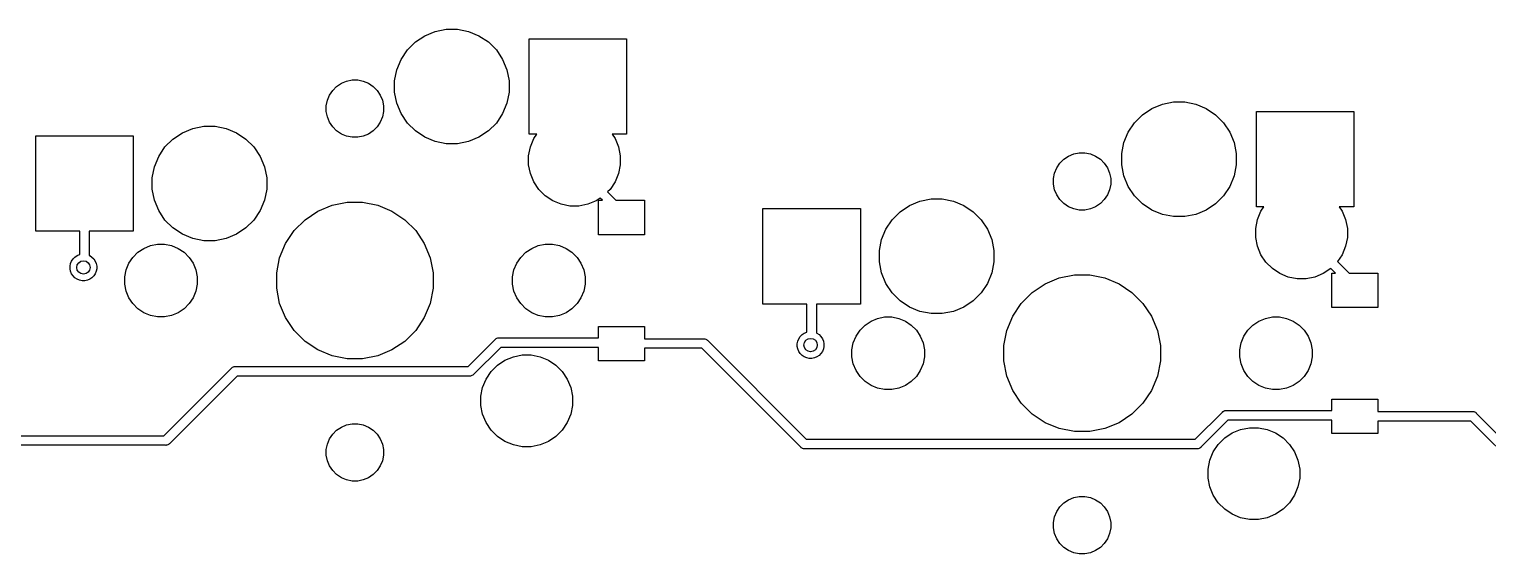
# Model space of a CAD drawing. Extents: x 70 to 347, y -163 to -55.
# Drawn here: x 266.86 to 305.08, y -108.83 to -95.1 of the extents above; entities that cross this region are included whole.
import ezdxf

# ---------------------------------------------------------------- set-up
doc = ezdxf.new("R2010")
doc.units = 0
doc.layers.add('BLACK', color=7, linetype='CONTINUOUS')

msp = doc.modelspace()

# ---------------------------------------------------------------- linework, layer by layer
at = {"layer": 'BLACK', "linetype": 'CONTINUOUS'}
for p, q in [((277.499, -95.1538), (277.789, -95.0962)), ((277.789, -95.0962), (278.084, -95.0962)), ((278.084, -95.0962), (278.374, -95.1538)), ((276.771, -95.64), (276.98, -95.4311)), ((276.98, -95.4311), (277.226, -95.2669)), ((277.226, -95.2669), (277.499, -95.1538)), ((278.374, -95.1538), (278.647, -95.2669)), ((278.647, -95.2669), (278.893, -95.4311)), ((278.893, -95.4311), (279.102, -95.64)), ((279.964, -97.8462), (279.964, -95.3462)), ((279.964, -95.3462), (282.514, -95.3462)), ((282.514, -95.3462), (282.514, -97.8462)), ((276.494, -96.1587), (276.607, -95.8857)), ((276.607, -95.8857), (276.771, -95.64)), ((279.102, -95.64), (279.266, -95.8857)), ((279.266, -95.8857), (279.379, -96.1587)), ((276.437, -96.4485), (276.494, -96.1587)), ((279.379, -96.1587), (279.437, -96.4485)), ((274.814, -96.6981), (274.918, -96.5936)), ((274.918, -96.5936), (275.041, -96.5116)), ((275.041, -96.5116), (275.178, -96.455)), ((275.178, -96.455), (275.323, -96.4262)), ((275.323, -96.4262), (275.47, -96.4262)), ((275.47, -96.4262), (275.615, -96.455)), ((275.615, -96.455), (275.752, -96.5116)), ((275.752, -96.5116), (275.875, -96.5936)), ((275.875, -96.5936), (275.979, -96.6981)), ((276.437, -96.7439), (276.437, -96.4485)), ((279.437, -96.4485), (279.437, -96.7439)), ((274.647, -97.1023), (274.675, -96.9574)), ((274.675, -96.9574), (274.732, -96.8209)), ((274.732, -96.8209), (274.814, -96.6981)), ((275.979, -96.6981), (276.061, -96.8209)), ((276.061, -96.8209), (276.118, -96.9574)), ((276.118, -96.9574), (276.147, -97.1023)), ((276.494, -97.0337), (276.437, -96.7439)), ((276.607, -97.3067), (276.494, -97.0337)), ((279.379, -97.0337), (279.266, -97.3067)), ((279.437, -96.7439), (279.379, -97.0337)), ((296.276, -97.1719), (296.549, -97.0588)), ((296.549, -97.0588), (296.839, -97.0012)), ((296.839, -97.0012), (297.134, -97.0012)), ((297.134, -97.0012), (297.424, -97.0588)), ((297.424, -97.0588), (297.697, -97.1719)), ((274.647, -97.2501), (274.647, -97.1023)), ((274.675, -97.395), (274.647, -97.2501)), ((274.732, -97.5315), (274.675, -97.395)), ((276.118, -97.395), (276.061, -97.5315)), ((276.147, -97.2501), (276.118, -97.395)), ((276.147, -97.1023), (276.147, -97.2501)), ((276.771, -97.5524), (276.607, -97.3067)), ((279.266, -97.3067), (279.102, -97.5524)), ((295.821, -97.545), (296.03, -97.3361)), ((296.03, -97.3361), (296.276, -97.1719)), ((297.697, -97.1719), (297.943, -97.3361)), ((297.943, -97.3361), (298.152, -97.545)), ((299.014, -99.7512), (299.014, -97.2512)), ((299.014, -97.2512), (301.564, -97.2512)), ((301.564, -97.2512), (301.564, -99.7512)), ((270.63, -97.9711), (270.876, -97.8069)), ((270.876, -97.8069), (271.149, -97.6938)), ((271.149, -97.6938), (271.439, -97.6362)), ((271.439, -97.6362), (271.734, -97.6362)), ((271.734, -97.6362), (272.024, -97.6938)), ((272.024, -97.6938), (272.297, -97.8069)), ((272.297, -97.8069), (272.543, -97.9711)), ((274.814, -97.6543), (274.732, -97.5315)), ((274.918, -97.7588), (274.814, -97.6543)), ((275.041, -97.8408), (274.918, -97.7588)), ((275.875, -97.7588), (275.752, -97.8408)), ((275.979, -97.6543), (275.875, -97.7588)), ((276.061, -97.5315), (275.979, -97.6543)), ((276.98, -97.7613), (276.771, -97.5524)), ((277.226, -97.9255), (276.98, -97.7613)), ((278.893, -97.7613), (278.647, -97.9255)), ((279.102, -97.5524), (278.893, -97.7613)), ((295.544, -98.0637), (295.657, -97.7907)), ((295.657, -97.7907), (295.821, -97.545)), ((298.152, -97.545), (298.316, -97.7907)), ((298.316, -97.7907), (298.429, -98.0637)), ((267.037, -100.386), (267.037, -97.8862)), ((267.037, -97.8862), (269.587, -97.8862)), ((269.587, -97.8862), (269.587, -100.386)), ((270.257, -98.4257), (270.421, -98.18)), ((270.421, -98.18), (270.63, -97.9711)), ((272.543, -97.9711), (272.752, -98.18)), ((272.752, -98.18), (272.916, -98.4257)), ((275.178, -97.8974), (275.041, -97.8408)), ((275.323, -97.9262), (275.178, -97.8974)), ((275.47, -97.9262), (275.323, -97.9262)), ((275.615, -97.8974), (275.47, -97.9262)), ((275.752, -97.8408), (275.615, -97.8974)), ((277.499, -98.0386), (277.226, -97.9255)), ((277.789, -98.0962), (277.499, -98.0386)), ((278.084, -98.0962), (277.789, -98.0962)), ((278.374, -98.0386), (278.084, -98.0962)), ((278.647, -97.9255), (278.374, -98.0386)), ((279.947, -98.408), (279.993, -98.1762)), ((280.158, -97.8462), (279.964, -97.8462)), ((279.993, -98.1762), (280.083, -97.9578)), ((280.083, -97.9578), (280.158, -97.8462)), ((282.514, -97.8462), (282.135, -97.8462)), ((282.135, -97.8462), (282.21, -97.9578)), ((282.21, -97.9578), (282.3, -98.1762)), ((282.3, -98.1762), (282.347, -98.408)), ((295.487, -98.3535), (295.544, -98.0637)), ((298.429, -98.0637), (298.487, -98.3535)), ((270.144, -98.6987), (270.257, -98.4257)), ((272.916, -98.4257), (273.029, -98.6987)), ((279.947, -98.6444), (279.947, -98.408)), ((282.347, -98.408), (282.347, -98.6444)), ((293.864, -98.6031), (293.968, -98.4986)), ((293.968, -98.4986), (294.091, -98.4166)), ((294.091, -98.4166), (294.228, -98.36)), ((294.228, -98.36), (294.373, -98.3312)), ((294.373, -98.3312), (294.52, -98.3312)), ((294.52, -98.3312), (294.665, -98.36)), ((294.665, -98.36), (294.802, -98.4166)), ((294.802, -98.4166), (294.925, -98.4986)), ((294.925, -98.4986), (295.029, -98.6031)), ((295.487, -98.6489), (295.487, -98.3535)), ((298.487, -98.3535), (298.487, -98.6489)), ((270.087, -98.9885), (270.144, -98.6987)), ((273.029, -98.6987), (273.087, -98.9885)), ((279.993, -98.8762), (279.947, -98.6444)), ((280.083, -99.0946), (279.993, -98.8762)), ((282.3, -98.8762), (282.21, -99.0946)), ((282.347, -98.6444), (282.3, -98.8762)), ((293.697, -99.0073), (293.725, -98.8624)), ((293.725, -98.8624), (293.782, -98.7259)), ((293.782, -98.7259), (293.864, -98.6031)), ((295.029, -98.6031), (295.111, -98.7259)), ((295.111, -98.7259), (295.168, -98.8624)), ((295.168, -98.8624), (295.197, -99.0073)), ((295.544, -98.9387), (295.487, -98.6489)), ((295.657, -99.2117), (295.544, -98.9387)), ((298.429, -98.9387), (298.316, -99.2117)), ((298.487, -98.6489), (298.429, -98.9387)), ((270.087, -99.2839), (270.087, -98.9885)), ((270.144, -99.5737), (270.087, -99.2839)), ((273.087, -99.2839), (273.029, -99.5737)), ((273.087, -98.9885), (273.087, -99.2839)), ((280.214, -99.2912), (280.083, -99.0946)), ((280.382, -99.4583), (280.214, -99.2912)), ((282.079, -99.2912), (282.014, -99.3563)), ((282.21, -99.0946), (282.079, -99.2912)), ((293.697, -99.1551), (293.697, -99.0073)), ((293.725, -99.3), (293.697, -99.1551)), ((293.782, -99.4365), (293.725, -99.3)), ((295.168, -99.3), (295.111, -99.4365)), ((295.197, -99.1551), (295.168, -99.3)), ((295.197, -99.0073), (295.197, -99.1551)), ((295.821, -99.4574), (295.657, -99.2117)), ((298.316, -99.2117), (298.152, -99.4574)), ((270.257, -99.8467), (270.144, -99.5737)), ((273.029, -99.5737), (272.916, -99.8467)), ((274.426, -99.8595), (274.799, -99.705)), ((274.799, -99.705), (275.195, -99.6262)), ((275.195, -99.6262), (275.599, -99.6262)), ((275.599, -99.6262), (275.995, -99.705)), ((275.995, -99.705), (276.368, -99.8595)), ((280.578, -99.5896), (280.382, -99.4583)), ((280.797, -99.6801), (280.578, -99.5896)), ((281.028, -99.7262), (280.797, -99.6801)), ((281.265, -99.7262), (281.028, -99.7262)), ((281.497, -99.6801), (281.265, -99.7262)), ((281.715, -99.5896), (281.497, -99.6801)), ((281.822, -99.5182), (281.715, -99.5896)), ((281.782, -100.476), (281.782, -99.5762)), ((281.782, -99.5762), (281.88, -99.5762)), ((281.88, -99.5762), (281.822, -99.5182)), ((282.014, -99.3563), (282.233, -99.5762)), ((282.233, -99.5762), (282.982, -99.5762)), ((282.982, -99.5762), (282.982, -100.476)), ((289.68, -99.8761), (289.926, -99.7119)), ((289.926, -99.7119), (290.199, -99.5988)), ((290.199, -99.5988), (290.489, -99.5412)), ((290.489, -99.5412), (290.784, -99.5412)), ((290.784, -99.5412), (291.074, -99.5988)), ((291.074, -99.5988), (291.347, -99.7119)), ((291.347, -99.7119), (291.593, -99.8761)), ((293.864, -99.5593), (293.782, -99.4365)), ((293.968, -99.6638), (293.864, -99.5593)), ((294.091, -99.7458), (293.968, -99.6638)), ((294.925, -99.6638), (294.802, -99.7458)), ((295.029, -99.5593), (294.925, -99.6638)), ((295.111, -99.4365), (295.029, -99.5593)), ((296.03, -99.6663), (295.821, -99.4574)), ((296.276, -99.8305), (296.03, -99.6663)), ((297.943, -99.6663), (297.697, -99.8305)), ((298.152, -99.4574), (297.943, -99.6663)), ((270.421, -100.092), (270.257, -99.8467)), ((270.63, -100.301), (270.421, -100.092)), ((272.752, -100.092), (272.543, -100.301)), ((272.916, -99.8467), (272.752, -100.092)), ((273.804, -100.369), (274.09, -100.084)), ((274.09, -100.084), (274.426, -99.8595)), ((276.368, -99.8595), (276.703, -100.084)), ((276.703, -100.084), (276.989, -100.369)), ((286.087, -102.291), (286.087, -99.7912)), ((286.087, -99.7912), (288.637, -99.7912)), ((288.637, -99.7912), (288.637, -102.291)), ((289.307, -100.331), (289.471, -100.085)), ((289.471, -100.085), (289.68, -99.8761)), ((291.593, -99.8761), (291.802, -100.085)), ((291.802, -100.085), (291.966, -100.331)), ((294.228, -99.8024), (294.091, -99.7458)), ((294.373, -99.8312), (294.228, -99.8024)), ((294.52, -99.8312), (294.373, -99.8312)), ((294.665, -99.8024), (294.52, -99.8312)), ((294.802, -99.7458), (294.665, -99.8024)), ((296.549, -99.9436), (296.276, -99.8305)), ((296.839, -100.001), (296.549, -99.9436)), ((297.134, -100.001), (296.839, -100.001)), ((297.424, -99.9436), (297.134, -100.001)), ((297.697, -99.8305), (297.424, -99.9436)), ((298.997, -100.313), (299.043, -100.081)), ((299.208, -99.7512), (299.014, -99.7512)), ((299.043, -100.081), (299.133, -99.8628)), ((299.133, -99.8628), (299.208, -99.7512)), ((301.564, -99.7512), (301.185, -99.7512)), ((301.185, -99.7512), (301.26, -99.8628)), ((301.26, -99.8628), (301.35, -100.081)), ((301.35, -100.081), (301.397, -100.313)), ((268.187, -100.386), (267.037, -100.386)), ((268.187, -100.996), (268.187, -100.386)), ((269.587, -100.386), (268.437, -100.386)), ((268.437, -100.386), (268.437, -101.017)), ((270.876, -100.465), (270.63, -100.301)), ((271.149, -100.579), (270.876, -100.465)), ((272.297, -100.465), (272.024, -100.579)), ((272.543, -100.301), (272.297, -100.465)), ((273.58, -100.705), (273.804, -100.369)), ((276.989, -100.369), (277.213, -100.705)), ((282.982, -100.476), (281.782, -100.476)), ((289.194, -100.604), (289.307, -100.331)), ((291.966, -100.331), (292.079, -100.604)), ((298.997, -100.549), (298.997, -100.313)), ((301.397, -100.313), (301.397, -100.549)), ((269.711, -100.938), (269.867, -100.834)), ((269.867, -100.834), (270.039, -100.763)), ((270.039, -100.763), (270.223, -100.726)), ((270.223, -100.726), (270.41, -100.726)), ((270.41, -100.726), (270.594, -100.763)), ((270.594, -100.763), (270.767, -100.834)), ((270.767, -100.834), (270.922, -100.938)), ((271.439, -100.636), (271.149, -100.579)), ((271.734, -100.636), (271.439, -100.636)), ((272.024, -100.579), (271.734, -100.636)), ((273.425, -101.078), (273.58, -100.705)), ((277.213, -100.705), (277.368, -101.078)), ((279.871, -100.938), (280.027, -100.834)), ((280.027, -100.834), (280.199, -100.763)), ((280.199, -100.763), (280.383, -100.726)), ((280.383, -100.726), (280.57, -100.726)), ((280.57, -100.726), (280.754, -100.763)), ((280.754, -100.763), (280.927, -100.834)), ((280.927, -100.834), (281.082, -100.938)), ((289.137, -100.893), (289.194, -100.604)), ((292.079, -100.604), (292.137, -100.893)), ((299.043, -100.781), (298.997, -100.549)), ((299.133, -101), (299.043, -100.781)), ((301.35, -100.781), (301.26, -101)), ((301.397, -100.549), (301.35, -100.781)), ((267.935, -101.299), (267.948, -101.231)), ((267.948, -101.231), (267.974, -101.168)), ((267.974, -101.168), (268.013, -101.11)), ((268.013, -101.11), (268.061, -101.061)), ((268.061, -101.061), (268.119, -101.023)), ((268.119, -101.023), (268.183, -100.997)), ((268.183, -100.997), (268.187, -100.996)), ((268.437, -101.017), (268.45, -101.023)), ((268.45, -101.023), (268.508, -101.061)), ((268.508, -101.061), (268.556, -101.11)), ((268.556, -101.11), (268.595, -101.168)), ((268.595, -101.168), (268.621, -101.231)), ((268.621, -101.231), (268.635, -101.299)), ((269.403, -101.399), (269.475, -101.226)), ((269.475, -101.226), (269.579, -101.071)), ((269.579, -101.071), (269.711, -100.938)), ((270.922, -100.938), (271.055, -101.071)), ((271.055, -101.071), (271.158, -101.226)), ((271.158, -101.226), (271.23, -101.399)), ((273.347, -101.474), (273.425, -101.078)), ((277.368, -101.078), (277.447, -101.474)), ((279.563, -101.399), (279.635, -101.226)), ((279.635, -101.226), (279.739, -101.071)), ((279.739, -101.071), (279.871, -100.938)), ((281.082, -100.938), (281.215, -101.071)), ((281.215, -101.071), (281.318, -101.226)), ((281.318, -101.226), (281.39, -101.399)), ((289.137, -101.189), (289.137, -100.893)), ((289.194, -101.479), (289.137, -101.189)), ((292.137, -101.189), (292.079, -101.479)), ((292.137, -100.893), (292.137, -101.189)), ((299.264, -101.196), (299.133, -101)), ((299.432, -101.363), (299.264, -101.196)), ((301.26, -101), (301.14, -101.179)), ((301.14, -101.179), (301.442, -101.481)), ((267.935, -101.368), (267.935, -101.299)), ((267.948, -101.435), (267.935, -101.368)), ((267.974, -101.499), (267.948, -101.435)), ((268.013, -101.556), (267.974, -101.499)), ((268.061, -101.605), (268.013, -101.556)), ((268.119, -101.643), (268.061, -101.605)), ((268.183, -101.67), (268.119, -101.643)), ((268.45, -101.643), (268.387, -101.67)), ((268.508, -101.605), (268.45, -101.643)), ((268.556, -101.556), (268.508, -101.605)), ((268.595, -101.499), (268.556, -101.556)), ((268.621, -101.435), (268.595, -101.499)), ((268.635, -101.368), (268.621, -101.435)), ((268.635, -101.299), (268.635, -101.368)), ((269.367, -101.583), (269.403, -101.399)), ((269.367, -101.77), (269.367, -101.583)), ((271.23, -101.399), (271.267, -101.583)), ((271.267, -101.583), (271.267, -101.77)), ((273.347, -101.878), (273.347, -101.474)), ((277.447, -101.474), (277.447, -101.878)), ((279.527, -101.583), (279.563, -101.399)), ((279.527, -101.77), (279.527, -101.583)), ((281.39, -101.399), (281.427, -101.583)), ((281.427, -101.583), (281.427, -101.77)), ((289.307, -101.752), (289.194, -101.479)), ((292.079, -101.479), (291.966, -101.752)), ((293.476, -101.765), (293.849, -101.61)), ((293.849, -101.61), (294.245, -101.531)), ((294.245, -101.531), (294.649, -101.531)), ((294.649, -101.531), (295.045, -101.61)), ((295.045, -101.61), (295.418, -101.765)), ((299.628, -101.495), (299.432, -101.363)), ((299.847, -101.585), (299.628, -101.495)), ((300.078, -101.631), (299.847, -101.585)), ((300.315, -101.631), (300.078, -101.631)), ((300.547, -101.585), (300.315, -101.631)), ((300.765, -101.495), (300.547, -101.585)), ((300.962, -101.363), (300.765, -101.495)), ((300.966, -101.359), (300.962, -101.363)), ((301.089, -101.481), (300.966, -101.359)), ((300.99, -102.381), (300.99, -101.481)), ((300.99, -101.481), (301.089, -101.481)), ((301.442, -101.481), (302.19, -101.481)), ((302.19, -101.481), (302.19, -102.381)), ((268.25, -101.683), (268.183, -101.67)), ((268.319, -101.683), (268.25, -101.683)), ((268.387, -101.67), (268.319, -101.683)), ((269.403, -101.953), (269.367, -101.77)), ((269.475, -102.126), (269.403, -101.953)), ((271.23, -101.953), (271.158, -102.126)), ((271.267, -101.77), (271.23, -101.953)), ((273.425, -102.274), (273.347, -101.878)), ((277.447, -101.878), (277.368, -102.274)), ((279.563, -101.953), (279.527, -101.77)), ((279.635, -102.126), (279.563, -101.953)), ((281.39, -101.953), (281.318, -102.126)), ((281.427, -101.77), (281.39, -101.953)), ((289.471, -101.997), (289.307, -101.752)), ((289.68, -102.206), (289.471, -101.997)), ((291.802, -101.997), (291.593, -102.206)), ((291.966, -101.752), (291.802, -101.997)), ((292.854, -102.274), (293.14, -101.989)), ((293.14, -101.989), (293.476, -101.765)), ((295.418, -101.765), (295.753, -101.989)), ((295.753, -101.989), (296.039, -102.274)), ((269.579, -102.282), (269.475, -102.126)), ((269.711, -102.414), (269.579, -102.282)), ((271.055, -102.282), (270.922, -102.414)), ((271.158, -102.126), (271.055, -102.282)), ((273.58, -102.647), (273.425, -102.274)), ((277.368, -102.274), (277.213, -102.647)), ((279.739, -102.282), (279.635, -102.126)), ((279.871, -102.414), (279.739, -102.282)), ((281.215, -102.282), (281.082, -102.414)), ((281.318, -102.126), (281.215, -102.282)), ((287.237, -102.291), (286.087, -102.291)), ((287.237, -103.028), (287.237, -102.291)), ((288.637, -102.291), (287.487, -102.291)), ((287.487, -102.291), (287.487, -103.049)), ((289.926, -102.37), (289.68, -102.206)), ((290.199, -102.484), (289.926, -102.37)), ((291.347, -102.37), (291.074, -102.484)), ((291.593, -102.206), (291.347, -102.37)), ((292.63, -102.61), (292.854, -102.274)), ((296.039, -102.274), (296.263, -102.61)), ((302.19, -102.381), (300.99, -102.381)), ((269.867, -102.518), (269.711, -102.414)), ((270.039, -102.59), (269.867, -102.518)), ((270.223, -102.626), (270.039, -102.59)), ((270.41, -102.626), (270.223, -102.626)), ((270.594, -102.59), (270.41, -102.626)), ((270.767, -102.518), (270.594, -102.59)), ((270.922, -102.414), (270.767, -102.518)), ((273.804, -102.983), (273.58, -102.647)), ((277.213, -102.647), (276.989, -102.983)), ((280.027, -102.518), (279.871, -102.414)), ((280.199, -102.59), (280.027, -102.518)), ((280.383, -102.626), (280.199, -102.59)), ((280.57, -102.626), (280.383, -102.626)), ((280.754, -102.59), (280.57, -102.626)), ((280.927, -102.518), (280.754, -102.59)), ((281.082, -102.414), (280.927, -102.518)), ((288.761, -102.843), (288.917, -102.739)), ((288.917, -102.739), (289.089, -102.668)), ((289.089, -102.668), (289.273, -102.631)), ((289.273, -102.631), (289.46, -102.631)), ((289.46, -102.631), (289.644, -102.668)), ((289.644, -102.668), (289.817, -102.739)), ((289.817, -102.739), (289.972, -102.843)), ((290.489, -102.541), (290.199, -102.484)), ((290.784, -102.541), (290.489, -102.541)), ((291.074, -102.484), (290.784, -102.541)), ((292.475, -102.983), (292.63, -102.61)), ((296.263, -102.61), (296.418, -102.983)), ((298.921, -102.843), (299.077, -102.739)), ((299.077, -102.739), (299.249, -102.668)), ((299.249, -102.668), (299.433, -102.631)), ((299.433, -102.631), (299.62, -102.631)), ((299.62, -102.631), (299.804, -102.668)), ((299.804, -102.668), (299.977, -102.739)), ((299.977, -102.739), (300.132, -102.843)), ((274.09, -103.269), (273.804, -102.983)), ((276.989, -102.983), (276.703, -103.269)), ((281.782, -103.176), (281.782, -102.876)), ((281.782, -102.876), (282.982, -102.876)), ((282.982, -102.876), (282.982, -103.201)), ((287.024, -103.2), (287.063, -103.142)), ((287.063, -103.142), (287.111, -103.093)), ((287.111, -103.093), (287.169, -103.055)), ((287.169, -103.055), (287.233, -103.029)), ((287.233, -103.029), (287.237, -103.028)), ((287.487, -103.049), (287.5, -103.055)), ((287.5, -103.055), (287.558, -103.093)), ((287.558, -103.093), (287.606, -103.142)), ((287.606, -103.142), (287.645, -103.2)), ((288.453, -103.304), (288.525, -103.131)), ((288.525, -103.131), (288.629, -102.976)), ((288.629, -102.976), (288.761, -102.843)), ((289.972, -102.843), (290.105, -102.976)), ((290.105, -102.976), (290.208, -103.131)), ((290.208, -103.131), (290.28, -103.304)), ((292.397, -103.379), (292.475, -102.983)), ((296.418, -102.983), (296.497, -103.379)), ((298.613, -103.304), (298.685, -103.131)), ((298.685, -103.131), (298.789, -102.976)), ((298.789, -102.976), (298.921, -102.843)), ((300.132, -102.843), (300.265, -102.976)), ((300.265, -102.976), (300.368, -103.131)), ((300.368, -103.131), (300.44, -103.304)), ((274.426, -103.493), (274.09, -103.269)), ((274.799, -103.647), (274.426, -103.493)), ((276.368, -103.493), (275.995, -103.647)), ((276.703, -103.269), (276.368, -103.493)), ((278.363, -103.926), (279.072, -103.217)), ((279.216, -103.426), (278.507, -104.135)), ((279.072, -103.217), (279.076, -103.212)), ((279.076, -103.212), (279.087, -103.203)), ((279.087, -103.203), (279.095, -103.197)), ((279.095, -103.197), (279.117, -103.185)), ((279.117, -103.185), (279.14, -103.178)), ((279.117, -103.185), (279.117, -103.185)), ((279.14, -103.178), (279.158, -103.176)), ((279.158, -103.176), (279.158, -103.176)), ((279.158, -103.176), (279.165, -103.176)), ((279.165, -103.176), (279.171, -103.176)), ((279.171, -103.176), (281.782, -103.176)), ((281.782, -103.426), (279.216, -103.426)), ((281.782, -103.776), (281.782, -103.426)), ((282.982, -103.201), (284.533, -103.201)), ((284.488, -103.451), (282.982, -103.451)), ((282.982, -103.451), (282.982, -103.776)), ((287.077, -106.04), (284.488, -103.451)), ((284.533, -103.201), (284.54, -103.201)), ((284.54, -103.201), (284.546, -103.201)), ((284.546, -103.201), (284.546, -103.201)), ((284.546, -103.201), (284.564, -103.203)), ((284.564, -103.203), (284.588, -103.21)), ((284.588, -103.21), (284.609, -103.222)), ((284.609, -103.222), (284.628, -103.237)), ((284.628, -103.237), (284.632, -103.242)), ((284.632, -103.242), (287.221, -105.831)), ((286.985, -103.331), (286.998, -103.263)), ((286.985, -103.4), (286.985, -103.331)), ((286.998, -103.467), (286.985, -103.4)), ((286.998, -103.263), (287.024, -103.2)), ((287.024, -103.531), (286.998, -103.467)), ((287.063, -103.588), (287.024, -103.531)), ((287.645, -103.531), (287.606, -103.588)), ((287.645, -103.2), (287.671, -103.263)), ((287.671, -103.467), (287.645, -103.531)), ((287.671, -103.263), (287.685, -103.331)), ((287.685, -103.4), (287.671, -103.467)), ((287.685, -103.331), (287.685, -103.4)), ((288.417, -103.488), (288.453, -103.304)), ((288.417, -103.675), (288.417, -103.488)), ((290.28, -103.304), (290.317, -103.488)), ((290.317, -103.488), (290.317, -103.675)), ((292.397, -103.783), (292.397, -103.379)), ((296.497, -103.379), (296.497, -103.783)), ((298.577, -103.488), (298.613, -103.304)), ((298.577, -103.675), (298.577, -103.488)), ((300.44, -103.304), (300.477, -103.488)), ((300.477, -103.488), (300.477, -103.675)), ((272.19, -103.947), (272.212, -103.935)), ((272.212, -103.935), (272.235, -103.928)), ((272.235, -103.928), (272.253, -103.926)), ((272.235, -103.928), (272.235, -103.928)), ((272.253, -103.926), (272.253, -103.926)), ((272.253, -103.926), (272.26, -103.926)), ((272.26, -103.926), (272.266, -103.926)), ((272.266, -103.926), (278.363, -103.926)), ((275.195, -103.726), (274.799, -103.647)), ((275.599, -103.726), (275.195, -103.726)), ((275.995, -103.647), (275.599, -103.726)), ((278.964, -104.061), (279.132, -103.894)), ((279.132, -103.894), (279.328, -103.763)), ((279.328, -103.763), (279.547, -103.672)), ((279.547, -103.672), (279.778, -103.626)), ((279.778, -103.626), (280.015, -103.626)), ((280.015, -103.626), (280.247, -103.672)), ((280.247, -103.672), (280.465, -103.763)), ((280.465, -103.763), (280.662, -103.894)), ((280.662, -103.894), (280.829, -104.061)), ((282.982, -103.776), (281.782, -103.776)), ((287.111, -103.637), (287.063, -103.588)), ((287.169, -103.675), (287.111, -103.637)), ((287.233, -103.702), (287.169, -103.675)), ((287.3, -103.715), (287.233, -103.702)), ((287.369, -103.715), (287.3, -103.715)), ((287.437, -103.702), (287.369, -103.715)), ((287.5, -103.675), (287.437, -103.702)), ((287.558, -103.637), (287.5, -103.675)), ((287.606, -103.588), (287.558, -103.637)), ((288.453, -103.858), (288.417, -103.675)), ((288.525, -104.031), (288.453, -103.858)), ((290.28, -103.858), (290.208, -104.031)), ((290.317, -103.675), (290.28, -103.858)), ((292.475, -104.179), (292.397, -103.783)), ((296.497, -103.783), (296.418, -104.179)), ((298.613, -103.858), (298.577, -103.675)), ((298.685, -104.031), (298.613, -103.858)), ((300.44, -103.858), (300.368, -104.031)), ((300.477, -103.675), (300.44, -103.858)), ((270.393, -105.741), (272.167, -103.967)), ((272.311, -104.176), (270.537, -105.95)), ((272.167, -103.967), (272.171, -103.962)), ((272.171, -103.962), (272.176, -103.958)), ((272.176, -103.958), (272.19, -103.947)), ((272.176, -103.958), (272.176, -103.958)), ((278.408, -104.176), (272.311, -104.176)), ((278.415, -104.177), (278.408, -104.176)), ((278.421, -104.176), (278.415, -104.177)), ((278.439, -104.174), (278.421, -104.176)), ((278.421, -104.176), (278.421, -104.176)), ((278.463, -104.167), (278.439, -104.174)), ((278.484, -104.156), (278.463, -104.167)), ((278.503, -104.14), (278.484, -104.156)), ((278.507, -104.135), (278.503, -104.14)), ((278.743, -104.476), (278.833, -104.258)), ((278.833, -104.258), (278.964, -104.061)), ((280.829, -104.061), (280.96, -104.258)), ((280.96, -104.258), (281.05, -104.476)), ((288.629, -104.187), (288.525, -104.031)), ((288.761, -104.319), (288.629, -104.187)), ((288.917, -104.423), (288.761, -104.319)), ((289.972, -104.319), (289.817, -104.423)), ((290.105, -104.187), (289.972, -104.319)), ((290.208, -104.031), (290.105, -104.187)), ((292.63, -104.552), (292.475, -104.179)), ((296.418, -104.179), (296.263, -104.552)), ((298.789, -104.187), (298.685, -104.031)), ((298.921, -104.319), (298.789, -104.187)), ((299.077, -104.423), (298.921, -104.319)), ((300.132, -104.319), (299.977, -104.423)), ((300.265, -104.187), (300.132, -104.319)), ((300.368, -104.031), (300.265, -104.187)), ((278.697, -104.708), (278.743, -104.476)), ((281.05, -104.476), (281.097, -104.708)), ((289.089, -104.495), (288.917, -104.423)), ((289.273, -104.531), (289.089, -104.495)), ((289.46, -104.531), (289.273, -104.531)), ((289.644, -104.495), (289.46, -104.531)), ((289.817, -104.423), (289.644, -104.495)), ((292.854, -104.888), (292.63, -104.552)), ((296.263, -104.552), (296.039, -104.888)), ((299.249, -104.495), (299.077, -104.423)), ((299.433, -104.531), (299.249, -104.495)), ((299.62, -104.531), (299.433, -104.531)), ((299.804, -104.495), (299.62, -104.531)), ((299.977, -104.423), (299.804, -104.495)), ((278.697, -104.944), (278.697, -104.708)), ((278.743, -105.176), (278.697, -104.944)), ((281.097, -104.944), (281.05, -105.176)), ((281.097, -104.708), (281.097, -104.944)), ((293.14, -105.174), (292.854, -104.888)), ((296.039, -104.888), (295.753, -105.174)), ((298.167, -105.09), (298.19, -105.083)), ((298.19, -105.083), (298.208, -105.081)), ((298.208, -105.081), (298.208, -105.081)), ((298.208, -105.081), (298.215, -105.081)), ((298.215, -105.081), (298.221, -105.081)), ((298.221, -105.081), (300.99, -105.081)), ((300.99, -105.081), (300.99, -104.781)), ((300.99, -104.781), (302.19, -104.781)), ((302.19, -104.781), (302.19, -105.106)), ((275.041, -105.512), (275.178, -105.455)), ((275.178, -105.455), (275.323, -105.426)), ((275.323, -105.426), (275.47, -105.426)), ((275.47, -105.426), (275.615, -105.455)), ((275.615, -105.455), (275.752, -105.512)), ((278.833, -105.395), (278.743, -105.176)), ((278.964, -105.591), (278.833, -105.395)), ((280.96, -105.395), (280.829, -105.591)), ((281.05, -105.176), (280.96, -105.395)), ((293.476, -105.398), (293.14, -105.174)), ((293.849, -105.552), (293.476, -105.398)), ((295.418, -105.398), (295.045, -105.552)), ((295.753, -105.174), (295.418, -105.398)), ((297.413, -105.831), (298.122, -105.122)), ((298.266, -105.331), (297.557, -106.04)), ((298.122, -105.122), (298.126, -105.117)), ((298.126, -105.117), (298.137, -105.108)), ((298.137, -105.108), (298.145, -105.102)), ((298.145, -105.102), (298.167, -105.09)), ((300.99, -105.331), (298.266, -105.331)), ((300.99, -105.681), (300.99, -105.331)), ((302.19, -105.106), (304.675, -105.106)), ((304.63, -105.356), (302.19, -105.356)), ((302.19, -105.356), (302.19, -105.681)), ((307.219, -107.945), (304.63, -105.356)), ((304.675, -105.106), (304.682, -105.106)), ((304.682, -105.106), (304.688, -105.106)), ((304.688, -105.106), (304.688, -105.106)), ((304.688, -105.106), (304.706, -105.108)), ((304.706, -105.108), (304.73, -105.115)), ((304.73, -105.115), (304.751, -105.127)), ((304.751, -105.127), (304.77, -105.142)), ((304.77, -105.142), (304.774, -105.147)), ((304.774, -105.147), (307.363, -107.736)), ((264.09, -105.741), (270.393, -105.741)), ((274.675, -105.957), (274.732, -105.821)), ((274.732, -105.821), (274.814, -105.698)), ((274.814, -105.698), (274.918, -105.594)), ((274.918, -105.594), (275.041, -105.512)), ((275.752, -105.512), (275.875, -105.594)), ((275.875, -105.594), (275.979, -105.698)), ((275.979, -105.698), (276.061, -105.821)), ((276.061, -105.821), (276.118, -105.957)), ((279.132, -105.758), (278.964, -105.591)), ((279.328, -105.89), (279.132, -105.758)), ((280.662, -105.758), (280.465, -105.89)), ((280.829, -105.591), (280.662, -105.758)), ((287.221, -105.831), (297.413, -105.831)), ((294.245, -105.631), (293.849, -105.552)), ((294.649, -105.631), (294.245, -105.631)), ((295.045, -105.552), (294.649, -105.631)), ((298.014, -105.966), (298.182, -105.799)), ((298.182, -105.799), (298.378, -105.668)), ((298.378, -105.668), (298.597, -105.577)), ((298.597, -105.577), (298.828, -105.531)), ((298.828, -105.531), (299.065, -105.531)), ((299.065, -105.531), (299.297, -105.577)), ((299.297, -105.577), (299.515, -105.668)), ((299.515, -105.668), (299.712, -105.799)), ((299.712, -105.799), (299.879, -105.966)), ((302.19, -105.681), (300.99, -105.681)), ((270.438, -105.991), (264.09, -105.991)), ((270.445, -105.992), (270.438, -105.991)), ((270.451, -105.991), (270.445, -105.992)), ((270.469, -105.989), (270.451, -105.991)), ((270.451, -105.991), (270.451, -105.991)), ((270.493, -105.982), (270.469, -105.989)), ((270.514, -105.971), (270.493, -105.982)), ((270.533, -105.955), (270.514, -105.971)), ((270.537, -105.95), (270.533, -105.955)), ((274.647, -106.102), (274.675, -105.957)), ((274.647, -106.25), (274.647, -106.102)), ((276.118, -105.957), (276.147, -106.102)), ((276.147, -106.102), (276.147, -106.25)), ((279.547, -105.98), (279.328, -105.89)), ((279.778, -106.026), (279.547, -105.98)), ((280.015, -106.026), (279.778, -106.026)), ((280.247, -105.98), (280.015, -106.026)), ((280.465, -105.89), (280.247, -105.98)), ((287.081, -106.045), (287.077, -106.04)), ((287.086, -106.049), (287.081, -106.045)), ((287.1, -106.061), (287.086, -106.049)), ((287.086, -106.049), (287.086, -106.049)), ((287.111, -106.067), (287.1, -106.061)), ((287.122, -106.072), (287.111, -106.067)), ((287.145, -106.079), (287.122, -106.072)), ((287.163, -106.081), (287.145, -106.079)), ((287.17, -106.082), (287.163, -106.081)), ((287.163, -106.081), (287.163, -106.081)), ((287.176, -106.081), (287.17, -106.082)), ((297.458, -106.081), (287.176, -106.081)), ((297.465, -106.082), (297.458, -106.081)), ((297.471, -106.081), (297.465, -106.082)), ((297.489, -106.079), (297.471, -106.081)), ((297.471, -106.081), (297.471, -106.081)), ((297.513, -106.072), (297.489, -106.079)), ((297.534, -106.061), (297.513, -106.072)), ((297.553, -106.045), (297.534, -106.061)), ((297.557, -106.04), (297.553, -106.045)), ((297.793, -106.381), (297.883, -106.163)), ((297.883, -106.163), (298.014, -105.966)), ((299.879, -105.966), (300.01, -106.163)), ((300.01, -106.163), (300.1, -106.381)), ((274.675, -106.395), (274.647, -106.25)), ((274.732, -106.531), (274.675, -106.395)), ((274.814, -106.654), (274.732, -106.531)), ((276.061, -106.531), (275.979, -106.654)), ((276.118, -106.395), (276.061, -106.531)), ((276.147, -106.25), (276.118, -106.395)), ((297.747, -106.613), (297.793, -106.381)), ((300.1, -106.381), (300.147, -106.613)), ((274.918, -106.759), (274.814, -106.654)), ((275.041, -106.841), (274.918, -106.759)), ((275.178, -106.897), (275.041, -106.841)), ((275.323, -106.926), (275.178, -106.897)), ((275.47, -106.926), (275.323, -106.926)), ((275.615, -106.897), (275.47, -106.926)), ((275.752, -106.841), (275.615, -106.897)), ((275.875, -106.759), (275.752, -106.841)), ((275.979, -106.654), (275.875, -106.759)), ((297.747, -106.849), (297.747, -106.613)), ((297.793, -107.081), (297.747, -106.849)), ((300.147, -106.849), (300.1, -107.081)), ((300.147, -106.613), (300.147, -106.849)), ((294.091, -107.417), (294.228, -107.36)), ((294.228, -107.36), (294.373, -107.331)), ((294.373, -107.331), (294.52, -107.331)), ((294.52, -107.331), (294.665, -107.36)), ((294.665, -107.36), (294.802, -107.417)), ((297.883, -107.3), (297.793, -107.081)), ((298.014, -107.496), (297.883, -107.3)), ((300.01, -107.3), (299.879, -107.496)), ((300.1, -107.081), (300.01, -107.3)), ((293.725, -107.862), (293.782, -107.726)), ((293.782, -107.726), (293.864, -107.603)), ((293.864, -107.603), (293.968, -107.499)), ((293.968, -107.499), (294.091, -107.417)), ((294.802, -107.417), (294.925, -107.499)), ((294.925, -107.499), (295.029, -107.603)), ((295.029, -107.603), (295.111, -107.726)), ((295.111, -107.726), (295.168, -107.862)), ((298.182, -107.663), (298.014, -107.496)), ((298.378, -107.795), (298.182, -107.663)), ((299.712, -107.663), (299.515, -107.795)), ((299.879, -107.496), (299.712, -107.663)), ((293.697, -108.007), (293.725, -107.862)), ((293.697, -108.155), (293.697, -108.007)), ((295.168, -107.862), (295.197, -108.007)), ((295.197, -108.007), (295.197, -108.155)), ((298.597, -107.885), (298.378, -107.795)), ((298.828, -107.931), (298.597, -107.885)), ((299.065, -107.931), (298.828, -107.931)), ((299.297, -107.885), (299.065, -107.931)), ((299.515, -107.795), (299.297, -107.885)), ((293.725, -108.3), (293.697, -108.155)), ((293.782, -108.436), (293.725, -108.3)), ((293.864, -108.559), (293.782, -108.436)), ((295.111, -108.436), (295.029, -108.559)), ((295.168, -108.3), (295.111, -108.436)), ((295.197, -108.155), (295.168, -108.3)), ((293.968, -108.664), (293.864, -108.559)), ((294.091, -108.746), (293.968, -108.664)), ((294.228, -108.802), (294.091, -108.746)), ((294.373, -108.831), (294.228, -108.802)), ((294.52, -108.831), (294.373, -108.831)), ((294.665, -108.802), (294.52, -108.831)), ((294.802, -108.746), (294.665, -108.802)), ((294.925, -108.664), (294.802, -108.746)), ((295.029, -108.559), (294.925, -108.664))]:
    msp.add_line(p, q, dxfattribs=at)
at = {"layer": 'BLACK'}
for centre in [(268.285, -101.333), (287.335, -103.365)]:
    msp.add_circle(centre, 0.175, dxfattribs=at)

doc.saveas('drawing.dxf')
